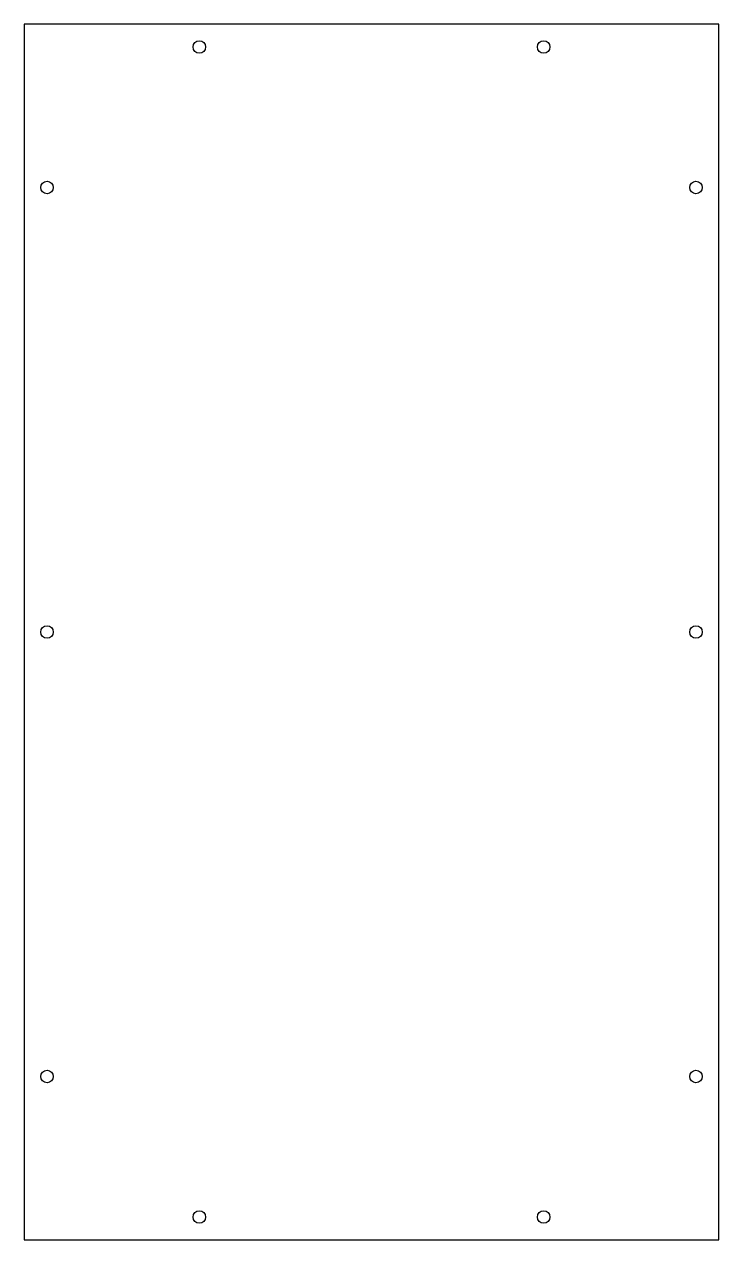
# Model space of a CAD drawing. Header units: millimetres. Extents: x 12 to 318, y 12 to 548.
import ezdxf

# ---------------------------------------------------------------- set-up
doc = ezdxf.new("R2010")
doc.units = ezdxf.units.MM
doc.layers.get('0').update_dxf_attribs({"linetype": 'CONTINUOUS'})

msp = doc.modelspace()

# ---------------------------------------------------------------- linework, layer by layer
msp.add_lwpolyline([(12, 548), (12, 12), (318, 12), (318, 548)], close=True)
for centre in [(89.1, 538), (240.9, 538), (22, 476), (308, 476), (22, 280), (308, 280), (22, 84), (308, 84), (89.1, 22), (240.9, 22)]:
    msp.add_circle(centre, 2.75)

doc.saveas('drawing.dxf')
